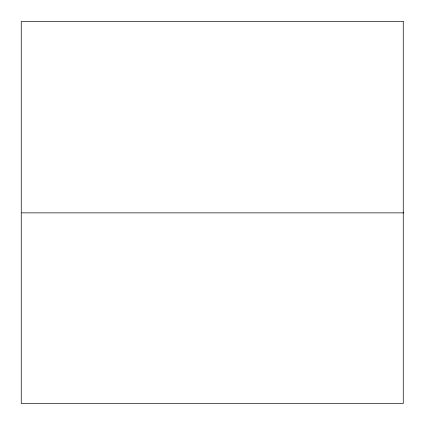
<?xml version="1.0" encoding="UTF-8"?>
<svg xmlns="http://www.w3.org/2000/svg" width="425" height="425" viewBox="0 0 425 425"><rect width="100%" height="100%" fill="white"/><g stroke="black" fill="none" stroke-linecap="round" stroke-linejoin="round"><path stroke-width="0.64" d="M403.256 21.505L21.25 21.505L21.255 403.506L403.256 403.495L403.251 21.494M21.744 212.872L403.75 212.872"/></g></svg>
